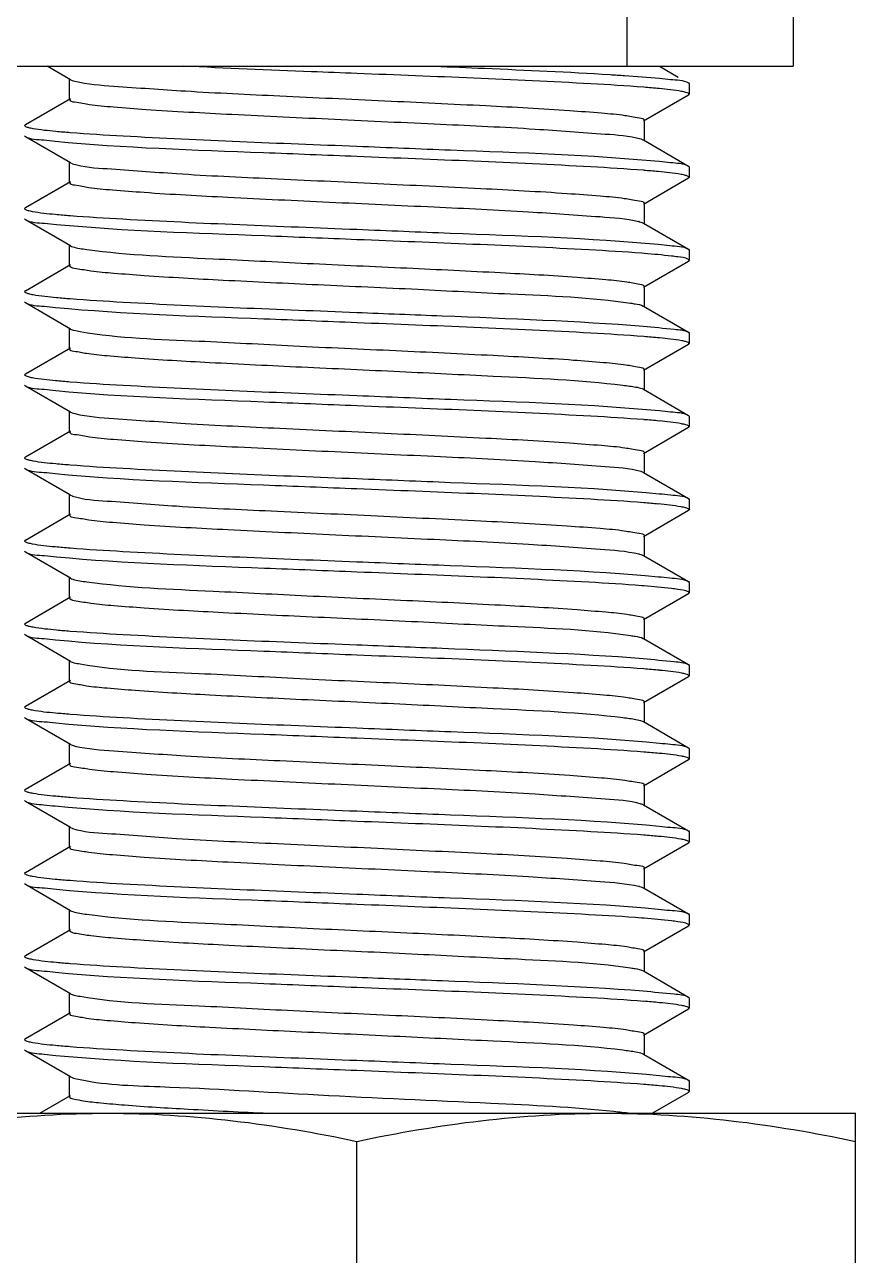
# Model space of a CAD drawing. Extents: x 1725261 to 1937680, y 860327 to 1571294.
# Drawn here: x 1854710.5 to 1854874.1, y 1235496.9 to 1235739.1 of the extents above; entities that cross this region are included whole.
import ezdxf

# ---------------------------------------------------------------- set-up
doc = ezdxf.new("R2010")
doc.units = 0
doc.header["$LTSCALE"] = 1000
doc.header["$MEASUREMENT"] = 0

msp = doc.modelspace()

# ---------------------------------------------------------------- linework, layer by layer
for p, q in [((1854829.08, 1238445.87), (1854829.08, 1235730.96)), ((1854861.79, 1238445.87), (1854861.79, 1235730.96)), ((1854526.51, 1235730.96), (1854861.79, 1235730.96)), ((1854719.54, 1235728.3), (1854714.94, 1235730.96)), ((1854835.5, 1235730.96), (1854839.2, 1235728.82)), ((1854719.36, 1235724.42), (1854719.36, 1235728.51)), ((1854841.19, 1235727.67), (1854841.35, 1235727.49)), ((1854841.35, 1235727.49), (1854841.35, 1235725.44)), ((1854710.66, 1235719.49), (1854719.54, 1235724.63)), ((1854841.19, 1235725.26), (1854832.32, 1235720.12)), ((1854841.19, 1235725.26), (1854841.35, 1235725.44)), ((1854710.66, 1235719.49), (1854710.51, 1235719.31)), ((1854832.49, 1235720.33), (1854832.49, 1235716.24)), ((1854710.66, 1235717.09), (1854710.51, 1235717.27)), ((1854719.54, 1235711.95), (1854710.66, 1235717.09)), ((1854832.32, 1235716.45), (1854841.19, 1235711.31)), ((1854719.36, 1235708.06), (1854719.36, 1235712.15)), ((1854719.54, 1235711.95), (1854719.86, 1235711.81)), ((1854841.19, 1235711.31), (1854841.35, 1235711.13)), ((1854841.19, 1235708.91), (1854841.35, 1235709.09)), ((1854841.35, 1235711.13), (1854841.35, 1235709.09)), ((1854710.66, 1235703.13), (1854719.54, 1235708.27)), ((1854841.19, 1235708.91), (1854832.32, 1235703.77)), ((1854710.66, 1235703.13), (1854710.51, 1235702.95)), ((1854832.49, 1235703.98), (1854832.49, 1235699.89)), ((1854710.66, 1235700.73), (1854710.51, 1235700.91)), ((1854719.54, 1235695.59), (1854710.66, 1235700.73)), ((1854832.32, 1235700.09), (1854841.19, 1235694.96)), ((1854719.36, 1235691.71), (1854719.36, 1235695.8)), ((1854841.19, 1235694.96), (1854841.35, 1235694.78)), ((1854841.35, 1235694.78), (1854841.35, 1235692.73)), ((1854832.48, 1235694.1), (1854832.02, 1235694.14)), ((1854841.19, 1235692.55), (1854832.32, 1235687.41)), ((1854841.19, 1235692.55), (1854841.35, 1235692.73)), ((1854710.66, 1235686.78), (1854719.54, 1235691.92)), ((1854832.49, 1235687.62), (1854832.49, 1235683.53)), ((1854710.66, 1235686.78), (1854710.51, 1235686.6)), ((1854710.66, 1235684.37), (1854710.51, 1235684.56)), ((1854719.54, 1235679.24), (1854710.66, 1235684.37)), ((1854832.32, 1235683.74), (1854841.19, 1235678.6)), ((1854719.36, 1235675.35), (1854719.36, 1235679.44)), ((1854841.19, 1235678.6), (1854841.35, 1235678.42)), ((1854841.35, 1235678.42), (1854841.35, 1235676.38)), ((1854710.66, 1235670.42), (1854719.54, 1235675.56)), ((1854841.19, 1235676.2), (1854832.32, 1235671.06)), ((1854841.19, 1235676.2), (1854841.35, 1235676.38)), ((1854710.66, 1235670.42), (1854710.51, 1235670.24)), ((1854832.49, 1235671.27), (1854832.49, 1235667.18)), ((1854710.66, 1235668.02), (1854710.51, 1235668.2)), ((1854719.54, 1235662.88), (1854710.66, 1235668.02)), ((1854832.07, 1235667.5), (1854832.32, 1235667.38)), ((1854832.32, 1235667.38), (1854841.19, 1235662.24)), ((1854719.36, 1235659), (1854719.36, 1235663.09)), ((1854841.19, 1235662.24), (1854841.35, 1235662.07)), ((1854841.35, 1235662.07), (1854841.35, 1235660.02)), ((1854710.66, 1235654.07), (1854719.54, 1235659.21)), ((1854841.19, 1235659.84), (1854832.32, 1235654.7)), ((1854841.19, 1235659.84), (1854841.35, 1235660.02)), ((1854710.66, 1235654.07), (1854710.51, 1235653.89)), ((1854832.49, 1235654.91), (1854832.49, 1235650.82)), ((1854710.66, 1235651.66), (1854710.51, 1235651.85)), ((1854719.54, 1235646.53), (1854710.66, 1235651.66)), ((1854832.32, 1235651.03), (1854841.19, 1235645.89)), ((1854719.36, 1235642.64), (1854719.36, 1235646.73)), ((1854719.54, 1235646.53), (1854719.86, 1235646.39)), ((1854841.19, 1235645.89), (1854841.35, 1235645.71)), ((1854841.19, 1235643.49), (1854841.35, 1235643.67)), ((1854841.35, 1235645.71), (1854841.35, 1235643.67)), ((1854710.66, 1235637.71), (1854719.54, 1235642.85)), ((1854841.19, 1235643.49), (1854832.32, 1235638.35)), ((1854710.66, 1235637.71), (1854710.51, 1235637.53)), ((1854832.49, 1235638.56), (1854832.49, 1235634.47)), ((1854710.66, 1235635.31), (1854710.51, 1235635.49)), ((1854719.54, 1235630.17), (1854710.66, 1235635.31)), ((1854832.32, 1235634.67), (1854841.19, 1235629.53)), ((1854719.36, 1235626.29), (1854719.36, 1235630.38)), ((1854841.19, 1235629.53), (1854841.35, 1235629.36)), ((1854841.35, 1235629.36), (1854841.35, 1235627.31)), ((1854832.48, 1235628.68), (1854832.02, 1235628.72)), ((1854841.19, 1235627.13), (1854832.32, 1235621.99)), ((1854841.19, 1235627.13), (1854841.35, 1235627.31)), ((1854710.66, 1235621.36), (1854719.54, 1235626.5)), ((1854832.49, 1235622.2), (1854832.49, 1235618.11)), ((1854710.66, 1235621.36), (1854710.51, 1235621.18)), ((1854710.66, 1235618.95), (1854710.51, 1235619.13)), ((1854719.54, 1235613.82), (1854710.66, 1235618.95)), ((1854832.32, 1235618.32), (1854841.19, 1235613.18)), ((1854719.36, 1235609.93), (1854719.36, 1235614.02)), ((1854841.19, 1235613.18), (1854841.35, 1235613)), ((1854841.35, 1235613), (1854841.35, 1235610.96)), ((1854710.66, 1235605), (1854719.54, 1235610.14)), ((1854841.19, 1235610.78), (1854832.32, 1235605.64)), ((1854841.19, 1235610.78), (1854841.35, 1235610.96)), ((1854710.66, 1235605), (1854710.51, 1235604.82)), ((1854832.49, 1235605.85), (1854832.49, 1235601.76)), ((1854710.66, 1235602.6), (1854710.51, 1235602.78)), ((1854719.54, 1235597.46), (1854710.66, 1235602.6)), ((1854832.07, 1235602.08), (1854832.32, 1235601.96)), ((1854832.32, 1235601.96), (1854841.19, 1235596.82)), ((1854719.36, 1235593.58), (1854719.36, 1235597.67)), ((1854841.19, 1235596.82), (1854841.35, 1235596.65)), ((1854841.35, 1235596.65), (1854841.35, 1235594.6)), ((1854710.66, 1235588.65), (1854719.54, 1235593.79)), ((1854841.19, 1235594.42), (1854832.32, 1235589.28)), ((1854841.19, 1235594.42), (1854841.35, 1235594.6)), ((1854710.66, 1235588.65), (1854710.51, 1235588.47)), ((1854832.49, 1235589.49), (1854832.49, 1235585.4)), ((1854710.66, 1235586.24), (1854710.51, 1235586.42)), ((1854719.54, 1235581.11), (1854710.66, 1235586.24)), ((1854832.32, 1235585.61), (1854841.19, 1235580.47)), ((1854719.36, 1235577.22), (1854719.36, 1235581.31)), ((1854719.54, 1235581.11), (1854719.86, 1235580.97)), ((1854841.19, 1235580.47), (1854841.35, 1235580.29)), ((1854841.19, 1235578.07), (1854841.35, 1235578.25)), ((1854841.35, 1235580.29), (1854841.35, 1235578.25)), ((1854710.66, 1235572.29), (1854719.54, 1235577.43)), ((1854841.19, 1235578.07), (1854832.32, 1235572.93)), ((1854710.66, 1235572.29), (1854710.51, 1235572.11)), ((1854832.49, 1235573.14), (1854832.49, 1235569.05)), ((1854710.66, 1235569.89), (1854710.51, 1235570.07)), ((1854719.54, 1235564.75), (1854710.66, 1235569.89)), ((1854832.32, 1235569.25), (1854841.19, 1235564.11)), ((1854719.36, 1235560.87), (1854719.36, 1235564.96)), ((1854841.19, 1235564.11), (1854841.35, 1235563.94)), ((1854841.35, 1235563.94), (1854841.35, 1235561.89)), ((1854832.48, 1235563.26), (1854832.02, 1235563.3)), ((1854841.19, 1235561.71), (1854832.32, 1235556.57)), ((1854841.19, 1235561.71), (1854841.35, 1235561.89)), ((1854710.66, 1235555.94), (1854719.54, 1235561.08)), ((1854832.49, 1235556.78), (1854832.49, 1235552.69)), ((1854710.66, 1235555.94), (1854710.51, 1235555.76)), ((1854710.66, 1235553.53), (1854710.51, 1235553.71)), ((1854719.54, 1235548.4), (1854710.66, 1235553.53)), ((1854832.32, 1235552.9), (1854841.19, 1235547.76)), ((1854719.36, 1235544.51), (1854719.36, 1235548.6)), ((1854841.19, 1235547.76), (1854841.35, 1235547.58)), ((1854841.35, 1235547.58), (1854841.35, 1235545.54)), ((1854710.66, 1235539.58), (1854719.54, 1235544.72)), ((1854841.19, 1235545.36), (1854832.32, 1235540.22)), ((1854841.19, 1235545.36), (1854841.35, 1235545.54)), ((1854710.66, 1235539.58), (1854710.51, 1235539.4)), ((1854832.49, 1235540.43), (1854832.49, 1235536.34)), ((1854710.66, 1235537.18), (1854710.51, 1235537.36)), ((1854719.54, 1235532.04), (1854710.66, 1235537.18)), ((1854832.07, 1235536.66), (1854832.32, 1235536.54)), ((1854832.32, 1235536.54), (1854841.19, 1235531.4)), ((1854719.36, 1235528.16), (1854719.36, 1235532.25)), ((1854841.19, 1235531.4), (1854841.35, 1235531.23)), ((1854841.35, 1235531.23), (1854841.35, 1235529.18)), ((1854713.53, 1235524.89), (1854719.54, 1235528.37)), ((1854841.19, 1235529), (1854834.09, 1235524.89)), ((1854841.19, 1235529), (1854841.35, 1235529.18)), ((1854677.8, 1235524.89), (1854874.06, 1235524.89)), ((1854874.06, 1235403.86), (1854874.06, 1235524.89)), ((1854775.93, 1235409.39), (1854775.93, 1235519.36))]:
    msp.add_line(p, q)
for centre, radius, start, end in [((1854818.36, 1235546.6), 180.76, 84.5776, 85.5479), ((1854733.93, 1235903.32), 185.95, 264.6627, 265.5428), ((1854721.1, 1235715.38), 3.78, 250.9561, 252.0907), ((1854818, 1235525.93), 185.09, 84.6498, 85.5433), ((1854733.72, 1235884.5), 183.48, 264.6243, 265.5438), ((1854829.39, 1235691.85), 8.78, 75.6696, 76.5396), ((1854734.27, 1235874.64), 190, 264.7268, 265.5405), ((1854818.47, 1235498.86), 179.44, 84.5514, 85.5534), ((1854733.89, 1235853.83), 185.52, 264.6569, 265.5429), ((1854818.36, 1235481.18), 180.76, 84.5776, 85.5479), ((1854733.93, 1235837.9), 185.95, 264.6627, 265.5428), ((1854721.1, 1235649.96), 3.78, 250.9561, 252.0907), ((1854818, 1235460.51), 185.09, 84.6498, 85.5433), ((1854733.72, 1235819.08), 183.48, 264.6243, 265.5438), ((1854829.39, 1235626.43), 8.78, 75.6696, 76.5396), ((1854734.27, 1235809.22), 190, 264.7268, 265.5405), ((1854818.47, 1235433.44), 179.44, 84.5514, 85.5534), ((1854733.89, 1235788.41), 185.52, 264.6569, 265.5429), ((1854818.36, 1235415.76), 180.76, 84.5776, 85.5479), ((1854733.93, 1235772.48), 185.95, 264.6627, 265.5428), ((1854721.1, 1235584.54), 3.78, 250.9561, 252.0907), ((1854818, 1235395.09), 185.09, 84.6498, 85.5433), ((1854733.72, 1235753.66), 183.48, 264.6243, 265.5438), ((1854829.39, 1235561.01), 8.78, 75.6696, 76.5396), ((1854734.27, 1235743.8), 190, 264.7268, 265.5405), ((1854818.47, 1235368.02), 179.44, 84.5514, 85.5534), ((1854733.89, 1235722.99), 185.52, 264.6569, 265.5429), ((1854818.36, 1235350.34), 180.76, 84.5776, 85.5479)]:
    msp.add_arc(centre, radius, start, end)
for points, knots in [([(1854775.93, 1235729.53), (1854772.94, 1235729.65), (1854761.54, 1235730.1), (1854750.14, 1235730.57), (1854741.73, 1235730.96)], [0, 0, 0, 0, 0.261917, 1, 1, 1, 1]), ([(1854791.22, 1235730.96), (1854794.49, 1235730.83), (1854806.01, 1235730.34), (1854817.53, 1235729.83), (1854825.78, 1235729.32)], [0, 0, 0, 0, 0.283518, 1, 1, 1, 1]), ([(1854832.39, 1235726.82), (1854828.93, 1235727.09), (1854810.11, 1235728.23), (1854791.28, 1235728.92), (1854775.93, 1235729.53)], [0, 0, 0, 0, 0.184493, 1, 1, 1, 1]), ([(1854825.78, 1235729.32), (1854826.72, 1235729.26), (1854829.97, 1235729.05), (1854833.21, 1235728.82), (1854835.51, 1235728.59)], [0, 0, 0, 0, 0.290406, 1, 1, 1, 1]), ([(1854835.51, 1235728.59), (1854836.23, 1235728.52), (1854838.11, 1235728.26), (1854840.16, 1235728.26), (1854841.19, 1235727.67)], [0, 0, 0, 0, 0.378482, 1, 1, 1, 1]), ([(1854719.54, 1235728.3), (1854719.65, 1235728.24), (1854719.94, 1235728.13), (1854720.24, 1235728.05), (1854720.42, 1235728)], [0, 0, 0, 0, 0.406881, 1, 1, 1, 1]), ([(1854720.42, 1235728), (1854722.92, 1235727.41), (1854730.22, 1235726.9), (1854743.64, 1235725.93), (1854761.44, 1235725.09), (1854781.17, 1235724.18), (1854800.15, 1235723.28), (1854814.48, 1235722.53), (1854823.45, 1235721.82), (1854828.32, 1235721.43), (1854830.62, 1235720.91), (1854832.49, 1235720.69), (1854832.49, 1235720.33)], [0, 0, 0, 0, 0.068576, 0.194029, 0.359725, 0.543506, 0.720761, 0.867753, 0.923531, 0.964877, 0.99049, 1, 1, 1, 1]), ([(1854840.68, 1235725.81), (1854840.4, 1235725.89), (1854838.67, 1235726.25), (1854836.91, 1235726.42), (1854835.44, 1235726.56)], [0, 0, 0, 0, 0.160696, 1, 1, 1, 1]), ([(1854719.36, 1235724.42), (1854719.36, 1235724.05), (1854721.29, 1235723.83), (1854723.64, 1235723.3), (1854728.64, 1235722.91), (1854737.81, 1235722.19), (1854752.44, 1235721.43), (1854771.74, 1235720.52), (1854791.65, 1235719.59), (1854809.43, 1235718.79), (1854822.51, 1235717.73), (1854829.55, 1235717.32), (1854831.82, 1235716.65)], [0, 0, 0, 0, 0.009703, 0.035887, 0.07813, 0.135078, 0.284815, 0.464601, 0.649729, 0.81476, 0.937049, 1, 1, 1, 1]), ([(1854841.35, 1235725.44), (1854841.35, 1235725.53), (1854841.08, 1235725.71), (1854840.85, 1235725.77), (1854840.68, 1235725.81)], [0, 0, 0, 0, 0.318595, 1, 1, 1, 1]), ([(1854710.51, 1235719.31), (1854710.51, 1235719.22), (1854710.82, 1235719.03), (1854711.07, 1235718.96), (1854711.26, 1235718.91)], [0, 0, 0, 0, 0.314295, 1, 1, 1, 1]), ([(1854711.26, 1235718.91), (1854711.55, 1235718.84), (1854713.32, 1235718.49), (1854715.12, 1235718.32), (1854716.63, 1235718.17)], [0, 0, 0, 0, 0.163341, 1, 1, 1, 1]), ([(1854716.53, 1235716.14), (1854715.78, 1235716.21), (1854713.85, 1235716.48), (1854711.73, 1235716.47), (1854710.66, 1235717.09)], [0, 0, 0, 0, 0.379133, 1, 1, 1, 1]), ([(1854719.48, 1235717.93), (1854722.94, 1235717.66), (1854741.75, 1235716.52), (1854760.58, 1235715.83), (1854775.93, 1235715.22)], [0, 0, 0, 0, 0.184553, 1, 1, 1, 1]), ([(1854831.82, 1235716.65), (1854831.91, 1235716.62), (1854832.08, 1235716.56), (1854832.25, 1235716.49), (1854832.32, 1235716.45)], [0, 0, 0, 0, 0.569522, 1, 1, 1, 1]), ([(1854775.93, 1235713.18), (1854769.8, 1235713.42), (1854750, 1235714.26), (1854730.17, 1235714.84), (1854716.53, 1235716.14)], [0, 0, 0, 0, 0.309073, 1, 1, 1, 1]), ([(1854775.93, 1235715.22), (1854782.07, 1235714.98), (1854801.91, 1235714.13), (1854821.79, 1235713.55), (1854835.44, 1235712.25)], [0, 0, 0, 0, 0.309586, 1, 1, 1, 1]), ([(1854719.93, 1235711.78), (1854722.12, 1235711.07), (1854729.08, 1235710.71), (1854742.03, 1235709.62), (1854759.8, 1235708.83), (1854779.78, 1235707.89), (1854799.18, 1235706.98), (1854813.9, 1235706.21), (1854823.14, 1235705.49), (1854828.18, 1235705.1), (1854830.55, 1235704.56), (1854832.49, 1235704.34), (1854832.49, 1235703.98)], [0, 0, 0, 0, 0.061098, 0.182334, 0.347135, 0.532706, 0.713328, 0.863975, 0.921317, 0.963856, 0.990226, 1, 1, 1, 1]), ([(1854832.38, 1235710.47), (1854828.91, 1235710.74), (1854810.11, 1235711.88), (1854791.28, 1235712.56), (1854775.93, 1235713.18)], [0, 0, 0, 0, 0.184541, 1, 1, 1, 1]), ([(1854835.44, 1235712.25), (1854836.17, 1235712.18), (1854838.07, 1235711.91), (1854840.15, 1235711.92), (1854841.19, 1235711.31)], [0, 0, 0, 0, 0.378727, 1, 1, 1, 1]), ([(1854840.62, 1235709.47), (1854840.34, 1235709.55), (1854838.56, 1235709.9), (1854836.76, 1235710.08), (1854835.26, 1235710.22)], [0, 0, 0, 0, 0.16229, 1, 1, 1, 1]), ([(1854841.35, 1235709.09), (1854841.35, 1235709.18), (1854841.05, 1235709.36), (1854840.81, 1235709.42), (1854840.62, 1235709.47)], [0, 0, 0, 0, 0.315177, 1, 1, 1, 1]), ([(1854719.36, 1235708.06), (1854719.36, 1235707.71), (1854721.24, 1235707.48), (1854723.54, 1235706.96), (1854728.41, 1235706.58), (1854737.37, 1235705.87), (1854751.71, 1235705.11), (1854770.7, 1235704.21), (1854790.43, 1235703.3), (1854808.23, 1235702.47), (1854821.65, 1235701.5), (1854828.94, 1235700.99), (1854831.44, 1235700.39)], [0, 0, 0, 0, 0.009517, 0.035128, 0.076492, 0.132277, 0.279305, 0.456588, 0.640385, 0.806077, 0.931494, 1, 1, 1, 1]), ([(1854710.51, 1235702.95), (1854710.51, 1235702.87), (1854710.77, 1235702.69), (1854710.99, 1235702.63), (1854711.16, 1235702.59)], [0, 0, 0, 0, 0.319254, 1, 1, 1, 1]), ([(1854711.16, 1235702.59), (1854711.44, 1235702.51), (1854713.21, 1235702.14), (1854715.02, 1235701.97), (1854716.53, 1235701.83)], [0, 0, 0, 0, 0.159053, 1, 1, 1, 1]), ([(1854716.8, 1235699.76), (1854716.02, 1235699.83), (1854713.99, 1235700.11), (1854711.77, 1235700.08), (1854710.66, 1235700.73)], [0, 0, 0, 0, 0.380051, 1, 1, 1, 1]), ([(1854775.93, 1235696.82), (1854769.86, 1235697.06), (1854750.15, 1235697.9), (1854730.4, 1235698.49), (1854716.8, 1235699.76)], [0, 0, 0, 0, 0.307895, 1, 1, 1, 1]), ([(1854719.47, 1235701.58), (1854722.93, 1235701.3), (1854741.74, 1235700.16), (1854760.57, 1235699.48), (1854775.93, 1235698.86)], [0, 0, 0, 0, 0.184509, 1, 1, 1, 1]), ([(1854831.57, 1235700.36), (1854831.72, 1235700.32), (1854831.97, 1235700.25), (1854832.22, 1235700.15), (1854832.31, 1235700.09)], [0, 0, 0, 0, 0.585672, 1, 1, 1, 1]), ([(1854775.93, 1235698.86), (1854782.04, 1235698.62), (1854801.82, 1235697.78), (1854821.63, 1235697.19), (1854835.26, 1235695.91)], [0, 0, 0, 0, 0.308784, 1, 1, 1, 1]), ([(1854719.54, 1235695.59), (1854719.67, 1235695.51), (1854720.73, 1235695.15), (1854721.83, 1235695.02), (1854722.77, 1235694.89)], [0, 0, 0, 0, 0.140461, 1, 1, 1, 1]), ([(1854722.77, 1235694.89), (1854731.01, 1235693.78), (1854745.5, 1235693.22), (1854766.49, 1235692.12), (1854785.37, 1235691.29), (1854803.05, 1235690.42), (1854816.2, 1235689.7), (1854824.35, 1235689.04), (1854828.73, 1235688.66), (1854830.82, 1235688.19), (1854832.49, 1235687.94), (1854832.49, 1235687.62)], [0, 0, 0, 0, 0.226556, 0.394464, 0.573122, 0.741029, 0.877994, 0.929534, 0.967621, 0.99116, 1, 1, 1, 1]), ([(1854832.02, 1235694.14), (1854828.55, 1235694.41), (1854809.86, 1235695.53), (1854791.15, 1235696.21), (1854775.93, 1235696.82)], [0, 0, 0, 0, 0.186017, 1, 1, 1, 1]), ([(1854835.26, 1235695.91), (1854836.01, 1235695.84), (1854837.97, 1235695.56), (1854840.11, 1235695.58), (1854841.19, 1235694.96)], [0, 0, 0, 0, 0.379378, 1, 1, 1, 1]), ([(1854839.09, 1235693.42), (1854838.68, 1235693.48), (1854836.48, 1235693.77), (1854834.27, 1235693.96), (1854832.48, 1235694.1)], [0, 0, 0, 0, 0.190958, 1, 1, 1, 1]), ([(1854841.35, 1235692.73), (1854841.35, 1235692.81), (1854840.58, 1235693.36), (1854839.81, 1235693.31), (1854839.09, 1235693.42)], [0, 0, 0, 0, 0.092798, 1, 1, 1, 1]), ([(1854719.36, 1235691.71), (1854719.36, 1235691.69), (1854719.37, 1235691.65), (1854719.39, 1235691.62), (1854719.4, 1235691.61)], [0, 0, 0, 0, 0.463467, 1, 1, 1, 1]), ([(1854719.4, 1235691.61), (1854719.69, 1235691.27), (1854721.27, 1235691.09), (1854724.03, 1235690.57), (1854728.57, 1235690.2), (1854737.2, 1235689.53), (1854750.63, 1235688.81), (1854768.57, 1235687.94), (1854787.43, 1235687.12), (1854807.93, 1235686), (1854821.96, 1235685.52), (1854829.79, 1235684.34)], [0, 0, 0, 0, 0.011937, 0.038615, 0.07957, 0.133598, 0.274096, 0.443272, 0.620779, 0.785256, 1, 1, 1, 1]), ([(1854710.51, 1235686.6), (1854710.51, 1235686.51), (1854710.83, 1235686.31), (1854711.08, 1235686.25), (1854711.28, 1235686.2)], [0, 0, 0, 0, 0.312916, 1, 1, 1, 1]), ([(1854711.28, 1235686.2), (1854711.57, 1235686.12), (1854713.4, 1235685.77), (1854715.25, 1235685.59), (1854716.8, 1235685.45)], [0, 0, 0, 0, 0.163149, 1, 1, 1, 1]), ([(1854719.49, 1235685.22), (1854722.96, 1235684.95), (1854741.76, 1235683.81), (1854760.58, 1235683.12), (1854775.93, 1235682.51)], [0, 0, 0, 0, 0.184619, 1, 1, 1, 1]), ([(1854716.62, 1235683.42), (1854715.86, 1235683.49), (1854713.89, 1235683.77), (1854711.74, 1235683.75), (1854710.66, 1235684.37)], [0, 0, 0, 0, 0.379419, 1, 1, 1, 1]), ([(1854775.93, 1235680.47), (1854769.82, 1235680.71), (1854750.05, 1235681.55), (1854730.24, 1235682.14), (1854716.62, 1235683.42)], [0, 0, 0, 0, 0.308711, 1, 1, 1, 1]), ([(1854775.93, 1235682.51), (1854781.52, 1235682.29), (1854800.32, 1235681.51), (1854819.12, 1235680.84), (1854832.29, 1235679.81)], [0, 0, 0, 0, 0.297814, 1, 1, 1, 1]), ([(1854829.79, 1235684.34), (1854830.1, 1235684.29), (1854830.94, 1235684.14), (1854831.83, 1235684.02), (1854832.31, 1235683.74)], [0, 0, 0, 0, 0.353551, 1, 1, 1, 1]), ([(1854832.38, 1235677.76), (1854828.92, 1235678.03), (1854810.11, 1235679.17), (1854791.28, 1235679.85), (1854775.93, 1235680.47)], [0, 0, 0, 0, 0.184504, 1, 1, 1, 1]), ([(1854719.54, 1235679.24), (1854719.75, 1235679.11), (1854720.39, 1235678.93), (1854721.03, 1235678.81), (1854721.43, 1235678.74)], [0, 0, 0, 0, 0.374139, 1, 1, 1, 1]), ([(1854721.43, 1235678.74), (1854729.15, 1235677.41), (1854743.24, 1235677.05), (1854763.94, 1235675.86), (1854783.27, 1235675.03), (1854801.61, 1235674.14), (1854815.35, 1235673.41), (1854823.9, 1235672.72), (1854828.53, 1235672.33), (1854830.72, 1235671.84), (1854832.5, 1235671.61), (1854832.49, 1235671.27)], [0, 0, 0, 0, 0.210773, 0.377666, 0.558838, 0.731273, 0.873076, 0.926648, 0.966309, 0.990838, 1, 1, 1, 1]), ([(1854832.29, 1235679.81), (1854834.34, 1235679.65), (1854837.24, 1235679.24), (1854840.37, 1235679.07), (1854841.19, 1235678.6)], [0, 0, 0, 0, 0.683777, 1, 1, 1, 1]), ([(1854840.68, 1235676.75), (1854840.41, 1235676.82), (1854838.7, 1235677.18), (1854836.96, 1235677.34), (1854835.51, 1235677.48)], [0, 0, 0, 0, 0.160861, 1, 1, 1, 1]), ([(1854719.36, 1235675.35), (1854719.36, 1235675.04), (1854720.98, 1235674.79), (1854723.02, 1235674.34), (1854727.29, 1235673.96), (1854735.23, 1235673.3), (1854748.09, 1235672.59), (1854765.44, 1235671.74), (1854784.07, 1235670.91), (1854805.16, 1235669.83), (1854819.83, 1235669.22), (1854828.29, 1235668.19)], [0, 0, 0, 0, 0.008683, 0.031763, 0.069103, 0.119686, 0.254361, 0.420111, 0.597552, 0.765912, 1, 1, 1, 1]), ([(1854841.35, 1235676.38), (1854841.35, 1235676.46), (1854841.08, 1235676.64), (1854840.85, 1235676.7), (1854840.68, 1235676.75)], [0, 0, 0, 0, 0.319044, 1, 1, 1, 1]), ([(1854710.51, 1235670.24), (1854710.51, 1235670.16), (1854710.78, 1235669.98), (1854711, 1235669.92), (1854711.18, 1235669.87)], [0, 0, 0, 0, 0.318137, 1, 1, 1, 1]), ([(1854716.63, 1235667.06), (1854715.87, 1235667.14), (1854713.9, 1235667.41), (1854711.74, 1235667.39), (1854710.66, 1235668.02)], [0, 0, 0, 0, 0.379512, 1, 1, 1, 1]), ([(1854711.18, 1235669.87), (1854711.46, 1235669.79), (1854713.26, 1235669.43), (1854715.08, 1235669.25), (1854716.62, 1235669.11)], [0, 0, 0, 0, 0.159502, 1, 1, 1, 1]), ([(1854719.48, 1235668.86), (1854722.94, 1235668.59), (1854741.75, 1235667.45), (1854760.58, 1235666.77), (1854775.93, 1235666.15)], [0, 0, 0, 0, 0.184538, 1, 1, 1, 1]), ([(1854828.29, 1235668.19), (1854828.73, 1235668.13), (1854829.99, 1235667.96), (1854831.28, 1235667.79), (1854832.07, 1235667.5)], [0, 0, 0, 0, 0.341642, 1, 1, 1, 1]), ([(1854775.93, 1235664.11), (1854769.82, 1235664.35), (1854750.06, 1235665.2), (1854730.25, 1235665.78), (1854716.63, 1235667.06)], [0, 0, 0, 0, 0.308641, 1, 1, 1, 1]), ([(1854775.93, 1235666.15), (1854782.08, 1235665.91), (1854801.95, 1235665.06), (1854821.85, 1235664.49), (1854835.51, 1235663.17)], [0, 0, 0, 0, 0.309919, 1, 1, 1, 1]), ([(1854832.39, 1235661.4), (1854828.93, 1235661.67), (1854810.11, 1235662.81), (1854791.28, 1235663.5), (1854775.93, 1235664.11)], [0, 0, 0, 0, 0.184493, 1, 1, 1, 1]), ([(1854835.51, 1235663.17), (1854836.23, 1235663.1), (1854838.11, 1235662.84), (1854840.16, 1235662.84), (1854841.19, 1235662.24)], [0, 0, 0, 0, 0.378482, 1, 1, 1, 1]), ([(1854719.54, 1235662.88), (1854719.65, 1235662.82), (1854719.94, 1235662.71), (1854720.24, 1235662.63), (1854720.42, 1235662.58)], [0, 0, 0, 0, 0.406881, 1, 1, 1, 1]), ([(1854720.42, 1235662.58), (1854722.92, 1235661.99), (1854730.22, 1235661.48), (1854743.64, 1235660.51), (1854761.44, 1235659.67), (1854781.17, 1235658.76), (1854800.15, 1235657.86), (1854814.48, 1235657.11), (1854823.45, 1235656.4), (1854828.32, 1235656.01), (1854830.62, 1235655.49), (1854832.49, 1235655.27), (1854832.49, 1235654.91)], [0, 0, 0, 0, 0.068576, 0.194029, 0.359725, 0.543506, 0.720761, 0.867753, 0.923531, 0.964877, 0.99049, 1, 1, 1, 1]), ([(1854840.68, 1235660.39), (1854840.4, 1235660.47), (1854838.67, 1235660.83), (1854836.91, 1235660.99), (1854835.44, 1235661.14)], [0, 0, 0, 0, 0.160696, 1, 1, 1, 1]), ([(1854719.36, 1235659), (1854719.36, 1235658.63), (1854721.29, 1235658.41), (1854723.64, 1235657.88), (1854728.64, 1235657.49), (1854737.81, 1235656.77), (1854752.44, 1235656.01), (1854771.74, 1235655.1), (1854791.65, 1235654.17), (1854809.43, 1235653.37), (1854822.51, 1235652.31), (1854829.55, 1235651.9), (1854831.82, 1235651.23)], [0, 0, 0, 0, 0.009703, 0.035887, 0.07813, 0.135078, 0.284815, 0.464601, 0.649729, 0.81476, 0.937049, 1, 1, 1, 1]), ([(1854841.35, 1235660.02), (1854841.35, 1235660.1), (1854841.08, 1235660.29), (1854840.85, 1235660.35), (1854840.68, 1235660.39)], [0, 0, 0, 0, 0.318595, 1, 1, 1, 1]), ([(1854710.51, 1235653.89), (1854710.51, 1235653.8), (1854710.82, 1235653.61), (1854711.07, 1235653.54), (1854711.26, 1235653.49)], [0, 0, 0, 0, 0.314295, 1, 1, 1, 1]), ([(1854711.26, 1235653.49), (1854711.55, 1235653.42), (1854713.32, 1235653.07), (1854715.12, 1235652.89), (1854716.63, 1235652.75)], [0, 0, 0, 0, 0.163341, 1, 1, 1, 1]), ([(1854716.53, 1235650.72), (1854715.78, 1235650.79), (1854713.85, 1235651.06), (1854711.73, 1235651.05), (1854710.66, 1235651.66)], [0, 0, 0, 0, 0.379133, 1, 1, 1, 1]), ([(1854719.48, 1235652.51), (1854722.94, 1235652.24), (1854741.75, 1235651.1), (1854760.58, 1235650.41), (1854775.93, 1235649.8)], [0, 0, 0, 0, 0.184553, 1, 1, 1, 1]), ([(1854831.82, 1235651.23), (1854831.91, 1235651.2), (1854832.08, 1235651.14), (1854832.25, 1235651.07), (1854832.32, 1235651.03)], [0, 0, 0, 0, 0.569522, 1, 1, 1, 1]), ([(1854775.93, 1235647.76), (1854769.8, 1235648), (1854750, 1235648.84), (1854730.17, 1235649.42), (1854716.53, 1235650.72)], [0, 0, 0, 0, 0.309073, 1, 1, 1, 1]), ([(1854775.93, 1235649.8), (1854782.07, 1235649.56), (1854801.91, 1235648.71), (1854821.79, 1235648.13), (1854835.44, 1235646.83)], [0, 0, 0, 0, 0.309586, 1, 1, 1, 1]), ([(1854719.93, 1235646.36), (1854722.12, 1235645.65), (1854729.08, 1235645.29), (1854742.03, 1235644.2), (1854759.8, 1235643.41), (1854779.78, 1235642.47), (1854799.18, 1235641.56), (1854813.9, 1235640.79), (1854823.14, 1235640.07), (1854828.18, 1235639.68), (1854830.55, 1235639.14), (1854832.49, 1235638.92), (1854832.49, 1235638.56)], [0, 0, 0, 0, 0.061098, 0.182334, 0.347135, 0.532706, 0.713328, 0.863975, 0.921317, 0.963856, 0.990226, 1, 1, 1, 1]), ([(1854832.38, 1235645.05), (1854828.91, 1235645.32), (1854810.11, 1235646.46), (1854791.28, 1235647.14), (1854775.93, 1235647.76)], [0, 0, 0, 0, 0.184541, 1, 1, 1, 1]), ([(1854835.44, 1235646.83), (1854836.17, 1235646.76), (1854838.07, 1235646.49), (1854840.15, 1235646.5), (1854841.19, 1235645.89)], [0, 0, 0, 0, 0.378727, 1, 1, 1, 1]), ([(1854840.62, 1235644.05), (1854840.34, 1235644.13), (1854838.56, 1235644.48), (1854836.76, 1235644.66), (1854835.26, 1235644.8)], [0, 0, 0, 0, 0.16229, 1, 1, 1, 1]), ([(1854841.35, 1235643.67), (1854841.35, 1235643.75), (1854841.05, 1235643.94), (1854840.81, 1235644), (1854840.62, 1235644.05)], [0, 0, 0, 0, 0.315177, 1, 1, 1, 1]), ([(1854719.36, 1235642.64), (1854719.36, 1235642.29), (1854721.24, 1235642.06), (1854723.54, 1235641.54), (1854728.41, 1235641.16), (1854737.37, 1235640.45), (1854751.71, 1235639.69), (1854770.7, 1235638.79), (1854790.43, 1235637.88), (1854808.23, 1235637.05), (1854821.65, 1235636.08), (1854828.94, 1235635.57), (1854831.44, 1235634.97)], [0, 0, 0, 0, 0.009517, 0.035128, 0.076492, 0.132277, 0.279305, 0.456588, 0.640385, 0.806077, 0.931494, 1, 1, 1, 1]), ([(1854710.51, 1235637.53), (1854710.51, 1235637.45), (1854710.77, 1235637.27), (1854710.99, 1235637.21), (1854711.16, 1235637.17)], [0, 0, 0, 0, 0.319254, 1, 1, 1, 1]), ([(1854711.16, 1235637.17), (1854711.44, 1235637.09), (1854713.21, 1235636.72), (1854715.02, 1235636.55), (1854716.53, 1235636.41)], [0, 0, 0, 0, 0.159053, 1, 1, 1, 1]), ([(1854716.8, 1235634.34), (1854716.02, 1235634.41), (1854713.99, 1235634.69), (1854711.77, 1235634.66), (1854710.66, 1235635.31)], [0, 0, 0, 0, 0.380051, 1, 1, 1, 1]), ([(1854775.93, 1235631.4), (1854769.86, 1235631.64), (1854750.15, 1235632.48), (1854730.4, 1235633.07), (1854716.8, 1235634.34)], [0, 0, 0, 0, 0.307895, 1, 1, 1, 1]), ([(1854719.47, 1235636.15), (1854722.93, 1235635.88), (1854741.74, 1235634.74), (1854760.57, 1235634.06), (1854775.93, 1235633.44)], [0, 0, 0, 0, 0.184509, 1, 1, 1, 1]), ([(1854831.57, 1235634.94), (1854831.72, 1235634.9), (1854831.97, 1235634.83), (1854832.22, 1235634.73), (1854832.31, 1235634.67)], [0, 0, 0, 0, 0.585672, 1, 1, 1, 1]), ([(1854775.93, 1235633.44), (1854782.04, 1235633.2), (1854801.82, 1235632.36), (1854821.63, 1235631.77), (1854835.26, 1235630.49)], [0, 0, 0, 0, 0.308784, 1, 1, 1, 1]), ([(1854719.54, 1235630.17), (1854719.67, 1235630.09), (1854720.73, 1235629.73), (1854721.83, 1235629.6), (1854722.77, 1235629.47)], [0, 0, 0, 0, 0.140461, 1, 1, 1, 1]), ([(1854722.77, 1235629.47), (1854731.01, 1235628.36), (1854745.5, 1235627.8), (1854766.49, 1235626.7), (1854785.37, 1235625.87), (1854803.05, 1235625), (1854816.2, 1235624.28), (1854824.35, 1235623.61), (1854828.73, 1235623.24), (1854830.82, 1235622.77), (1854832.49, 1235622.52), (1854832.49, 1235622.2)], [0, 0, 0, 0, 0.226556, 0.394464, 0.573122, 0.741029, 0.877994, 0.929534, 0.967621, 0.99116, 1, 1, 1, 1]), ([(1854832.02, 1235628.72), (1854828.55, 1235628.99), (1854809.86, 1235630.11), (1854791.15, 1235630.79), (1854775.93, 1235631.4)], [0, 0, 0, 0, 0.186017, 1, 1, 1, 1]), ([(1854835.26, 1235630.49), (1854836.01, 1235630.42), (1854837.97, 1235630.14), (1854840.11, 1235630.16), (1854841.19, 1235629.53)], [0, 0, 0, 0, 0.379378, 1, 1, 1, 1]), ([(1854839.09, 1235628), (1854838.68, 1235628.06), (1854836.48, 1235628.35), (1854834.27, 1235628.54), (1854832.48, 1235628.68)], [0, 0, 0, 0, 0.190958, 1, 1, 1, 1]), ([(1854841.35, 1235627.31), (1854841.35, 1235627.39), (1854840.58, 1235627.94), (1854839.81, 1235627.89), (1854839.09, 1235628)], [0, 0, 0, 0, 0.092798, 1, 1, 1, 1]), ([(1854719.36, 1235626.29), (1854719.36, 1235626.27), (1854719.37, 1235626.23), (1854719.39, 1235626.2), (1854719.4, 1235626.19)], [0, 0, 0, 0, 0.463467, 1, 1, 1, 1]), ([(1854719.4, 1235626.19), (1854719.69, 1235625.85), (1854721.27, 1235625.67), (1854724.03, 1235625.15), (1854728.57, 1235624.78), (1854737.2, 1235624.11), (1854750.63, 1235623.39), (1854768.57, 1235622.52), (1854787.43, 1235621.7), (1854807.93, 1235620.58), (1854821.96, 1235620.1), (1854829.79, 1235618.92)], [0, 0, 0, 0, 0.011937, 0.038615, 0.07957, 0.133598, 0.274096, 0.443272, 0.620779, 0.785256, 1, 1, 1, 1]), ([(1854710.51, 1235621.18), (1854710.51, 1235621.09), (1854710.83, 1235620.89), (1854711.08, 1235620.83), (1854711.28, 1235620.78)], [0, 0, 0, 0, 0.312916, 1, 1, 1, 1]), ([(1854711.28, 1235620.78), (1854711.57, 1235620.7), (1854713.4, 1235620.35), (1854715.25, 1235620.17), (1854716.8, 1235620.03)], [0, 0, 0, 0, 0.163149, 1, 1, 1, 1]), ([(1854719.49, 1235619.8), (1854722.96, 1235619.53), (1854741.76, 1235618.39), (1854760.58, 1235617.7), (1854775.93, 1235617.09)], [0, 0, 0, 0, 0.184619, 1, 1, 1, 1]), ([(1854716.62, 1235618), (1854715.86, 1235618.07), (1854713.89, 1235618.35), (1854711.74, 1235618.33), (1854710.66, 1235618.95)], [0, 0, 0, 0, 0.379419, 1, 1, 1, 1]), ([(1854775.93, 1235615.05), (1854769.82, 1235615.29), (1854750.05, 1235616.13), (1854730.24, 1235616.72), (1854716.62, 1235618)], [0, 0, 0, 0, 0.308711, 1, 1, 1, 1]), ([(1854775.93, 1235617.09), (1854781.52, 1235616.87), (1854800.32, 1235616.09), (1854819.12, 1235615.42), (1854832.29, 1235614.39)], [0, 0, 0, 0, 0.297814, 1, 1, 1, 1]), ([(1854829.79, 1235618.92), (1854830.1, 1235618.87), (1854830.94, 1235618.72), (1854831.83, 1235618.6), (1854832.31, 1235618.32)], [0, 0, 0, 0, 0.353551, 1, 1, 1, 1]), ([(1854832.38, 1235612.34), (1854828.92, 1235612.61), (1854810.11, 1235613.75), (1854791.28, 1235614.43), (1854775.93, 1235615.05)], [0, 0, 0, 0, 0.184504, 1, 1, 1, 1]), ([(1854719.54, 1235613.82), (1854719.75, 1235613.69), (1854720.39, 1235613.51), (1854721.03, 1235613.39), (1854721.43, 1235613.32)], [0, 0, 0, 0, 0.374139, 1, 1, 1, 1]), ([(1854721.43, 1235613.32), (1854729.15, 1235611.99), (1854743.24, 1235611.63), (1854763.94, 1235610.44), (1854783.27, 1235609.61), (1854801.61, 1235608.72), (1854815.35, 1235607.99), (1854823.9, 1235607.3), (1854828.53, 1235606.91), (1854830.72, 1235606.42), (1854832.5, 1235606.19), (1854832.49, 1235605.85)], [0, 0, 0, 0, 0.210773, 0.377666, 0.558838, 0.731273, 0.873076, 0.926648, 0.966309, 0.990838, 1, 1, 1, 1]), ([(1854832.29, 1235614.39), (1854834.34, 1235614.23), (1854837.24, 1235613.82), (1854840.37, 1235613.65), (1854841.19, 1235613.18)], [0, 0, 0, 0, 0.683777, 1, 1, 1, 1]), ([(1854840.68, 1235611.33), (1854840.41, 1235611.4), (1854838.7, 1235611.76), (1854836.96, 1235611.92), (1854835.51, 1235612.06)], [0, 0, 0, 0, 0.160861, 1, 1, 1, 1]), ([(1854719.36, 1235609.93), (1854719.36, 1235609.62), (1854720.98, 1235609.37), (1854723.02, 1235608.92), (1854727.29, 1235608.54), (1854735.23, 1235607.88), (1854748.09, 1235607.17), (1854765.44, 1235606.32), (1854784.07, 1235605.49), (1854805.16, 1235604.41), (1854819.83, 1235603.8), (1854828.29, 1235602.77)], [0, 0, 0, 0, 0.008683, 0.031763, 0.069103, 0.119686, 0.254361, 0.420111, 0.597552, 0.765912, 1, 1, 1, 1]), ([(1854841.35, 1235610.96), (1854841.35, 1235611.04), (1854841.08, 1235611.22), (1854840.85, 1235611.28), (1854840.68, 1235611.33)], [0, 0, 0, 0, 0.319044, 1, 1, 1, 1]), ([(1854710.51, 1235604.82), (1854710.51, 1235604.74), (1854710.78, 1235604.56), (1854711, 1235604.5), (1854711.18, 1235604.45)], [0, 0, 0, 0, 0.318137, 1, 1, 1, 1]), ([(1854716.63, 1235601.64), (1854715.87, 1235601.72), (1854713.9, 1235601.99), (1854711.74, 1235601.97), (1854710.66, 1235602.6)], [0, 0, 0, 0, 0.379512, 1, 1, 1, 1]), ([(1854711.18, 1235604.45), (1854711.46, 1235604.37), (1854713.26, 1235604.01), (1854715.08, 1235603.83), (1854716.62, 1235603.69)], [0, 0, 0, 0, 0.159502, 1, 1, 1, 1]), ([(1854719.48, 1235603.44), (1854722.94, 1235603.17), (1854741.75, 1235602.03), (1854760.58, 1235601.35), (1854775.93, 1235600.73)], [0, 0, 0, 0, 0.184538, 1, 1, 1, 1]), ([(1854828.29, 1235602.77), (1854828.73, 1235602.71), (1854829.99, 1235602.54), (1854831.28, 1235602.37), (1854832.07, 1235602.08)], [0, 0, 0, 0, 0.341642, 1, 1, 1, 1]), ([(1854775.93, 1235598.69), (1854769.82, 1235598.93), (1854750.06, 1235599.78), (1854730.25, 1235600.36), (1854716.63, 1235601.64)], [0, 0, 0, 0, 0.308641, 1, 1, 1, 1]), ([(1854775.93, 1235600.73), (1854782.08, 1235600.49), (1854801.95, 1235599.64), (1854821.85, 1235599.07), (1854835.51, 1235597.75)], [0, 0, 0, 0, 0.309919, 1, 1, 1, 1]), ([(1854832.39, 1235595.98), (1854828.93, 1235596.25), (1854810.11, 1235597.39), (1854791.28, 1235598.08), (1854775.93, 1235598.69)], [0, 0, 0, 0, 0.184493, 1, 1, 1, 1]), ([(1854835.51, 1235597.75), (1854836.23, 1235597.68), (1854838.11, 1235597.42), (1854840.16, 1235597.42), (1854841.19, 1235596.82)], [0, 0, 0, 0, 0.378482, 1, 1, 1, 1]), ([(1854719.54, 1235597.46), (1854719.65, 1235597.4), (1854719.94, 1235597.29), (1854720.24, 1235597.21), (1854720.42, 1235597.16)], [0, 0, 0, 0, 0.406881, 1, 1, 1, 1]), ([(1854720.42, 1235597.16), (1854722.92, 1235596.57), (1854730.22, 1235596.06), (1854743.64, 1235595.09), (1854761.44, 1235594.25), (1854781.17, 1235593.34), (1854800.15, 1235592.44), (1854814.48, 1235591.69), (1854823.45, 1235590.98), (1854828.32, 1235590.59), (1854830.62, 1235590.07), (1854832.49, 1235589.85), (1854832.49, 1235589.49)], [0, 0, 0, 0, 0.068576, 0.194029, 0.359725, 0.543506, 0.720761, 0.867753, 0.923531, 0.964877, 0.99049, 1, 1, 1, 1]), ([(1854840.68, 1235594.97), (1854840.4, 1235595.05), (1854838.67, 1235595.41), (1854836.91, 1235595.57), (1854835.44, 1235595.72)], [0, 0, 0, 0, 0.160696, 1, 1, 1, 1]), ([(1854719.36, 1235593.58), (1854719.36, 1235593.21), (1854721.29, 1235592.99), (1854723.64, 1235592.46), (1854728.64, 1235592.07), (1854737.81, 1235591.35), (1854752.44, 1235590.59), (1854771.74, 1235589.68), (1854791.65, 1235588.75), (1854809.43, 1235587.95), (1854822.51, 1235586.89), (1854829.55, 1235586.48), (1854831.82, 1235585.81)], [0, 0, 0, 0, 0.009703, 0.035887, 0.07813, 0.135078, 0.284815, 0.464601, 0.649729, 0.81476, 0.937049, 1, 1, 1, 1]), ([(1854841.35, 1235594.6), (1854841.35, 1235594.68), (1854841.08, 1235594.87), (1854840.85, 1235594.93), (1854840.68, 1235594.97)], [0, 0, 0, 0, 0.318595, 1, 1, 1, 1]), ([(1854710.51, 1235588.47), (1854710.51, 1235588.38), (1854710.82, 1235588.19), (1854711.07, 1235588.12), (1854711.26, 1235588.07)], [0, 0, 0, 0, 0.314295, 1, 1, 1, 1]), ([(1854711.26, 1235588.07), (1854711.55, 1235588), (1854713.32, 1235587.65), (1854715.12, 1235587.47), (1854716.63, 1235587.33)], [0, 0, 0, 0, 0.163341, 1, 1, 1, 1]), ([(1854716.53, 1235585.3), (1854715.78, 1235585.37), (1854713.85, 1235585.64), (1854711.73, 1235585.63), (1854710.66, 1235586.24)], [0, 0, 0, 0, 0.379133, 1, 1, 1, 1]), ([(1854719.48, 1235587.09), (1854722.94, 1235586.82), (1854741.75, 1235585.68), (1854760.58, 1235584.99), (1854775.93, 1235584.38)], [0, 0, 0, 0, 0.184553, 1, 1, 1, 1]), ([(1854831.82, 1235585.81), (1854831.91, 1235585.78), (1854832.08, 1235585.72), (1854832.25, 1235585.65), (1854832.32, 1235585.61)], [0, 0, 0, 0, 0.569522, 1, 1, 1, 1]), ([(1854775.93, 1235582.33), (1854769.8, 1235582.58), (1854750, 1235583.42), (1854730.17, 1235584), (1854716.53, 1235585.3)], [0, 0, 0, 0, 0.309073, 1, 1, 1, 1]), ([(1854775.93, 1235584.38), (1854782.07, 1235584.13), (1854801.91, 1235583.29), (1854821.79, 1235582.71), (1854835.44, 1235581.41)], [0, 0, 0, 0, 0.309586, 1, 1, 1, 1]), ([(1854719.93, 1235580.94), (1854722.12, 1235580.23), (1854729.08, 1235579.87), (1854742.03, 1235578.78), (1854759.8, 1235577.99), (1854779.78, 1235577.05), (1854799.18, 1235576.14), (1854813.9, 1235575.37), (1854823.14, 1235574.65), (1854828.18, 1235574.26), (1854830.55, 1235573.72), (1854832.49, 1235573.5), (1854832.49, 1235573.14)], [0, 0, 0, 0, 0.061098, 0.182334, 0.347135, 0.532706, 0.713328, 0.863975, 0.921317, 0.963856, 0.990226, 1, 1, 1, 1]), ([(1854832.38, 1235579.63), (1854828.91, 1235579.9), (1854810.11, 1235581.04), (1854791.28, 1235581.72), (1854775.93, 1235582.33)], [0, 0, 0, 0, 0.184541, 1, 1, 1, 1]), ([(1854835.44, 1235581.41), (1854836.17, 1235581.33), (1854838.07, 1235581.07), (1854840.15, 1235581.08), (1854841.19, 1235580.47)], [0, 0, 0, 0, 0.378727, 1, 1, 1, 1]), ([(1854840.62, 1235578.63), (1854840.34, 1235578.71), (1854838.56, 1235579.06), (1854836.76, 1235579.24), (1854835.26, 1235579.38)], [0, 0, 0, 0, 0.16229, 1, 1, 1, 1]), ([(1854841.35, 1235578.25), (1854841.35, 1235578.33), (1854841.05, 1235578.52), (1854840.81, 1235578.58), (1854840.62, 1235578.63)], [0, 0, 0, 0, 0.315177, 1, 1, 1, 1]), ([(1854719.36, 1235577.22), (1854719.36, 1235576.87), (1854721.24, 1235576.64), (1854723.54, 1235576.12), (1854728.41, 1235575.74), (1854737.37, 1235575.03), (1854751.71, 1235574.27), (1854770.7, 1235573.37), (1854790.43, 1235572.46), (1854808.23, 1235571.63), (1854821.65, 1235570.66), (1854828.94, 1235570.15), (1854831.44, 1235569.55)], [0, 0, 0, 0, 0.009517, 0.035128, 0.076492, 0.132277, 0.279305, 0.456588, 0.640385, 0.806077, 0.931494, 1, 1, 1, 1]), ([(1854710.51, 1235572.11), (1854710.51, 1235572.03), (1854710.77, 1235571.85), (1854710.99, 1235571.79), (1854711.16, 1235571.75)], [0, 0, 0, 0, 0.319254, 1, 1, 1, 1]), ([(1854711.16, 1235571.75), (1854711.44, 1235571.67), (1854713.21, 1235571.3), (1854715.02, 1235571.13), (1854716.53, 1235570.99)], [0, 0, 0, 0, 0.159053, 1, 1, 1, 1]), ([(1854716.8, 1235568.92), (1854716.02, 1235568.99), (1854713.99, 1235569.27), (1854711.77, 1235569.24), (1854710.66, 1235569.89)], [0, 0, 0, 0, 0.380051, 1, 1, 1, 1]), ([(1854775.93, 1235565.98), (1854769.86, 1235566.22), (1854750.15, 1235567.06), (1854730.4, 1235567.65), (1854716.8, 1235568.92)], [0, 0, 0, 0, 0.307895, 1, 1, 1, 1]), ([(1854719.47, 1235570.73), (1854722.93, 1235570.46), (1854741.74, 1235569.32), (1854760.57, 1235568.64), (1854775.93, 1235568.02)], [0, 0, 0, 0, 0.184509, 1, 1, 1, 1]), ([(1854831.57, 1235569.52), (1854831.72, 1235569.48), (1854831.97, 1235569.41), (1854832.22, 1235569.31), (1854832.31, 1235569.25)], [0, 0, 0, 0, 0.585672, 1, 1, 1, 1]), ([(1854775.93, 1235568.02), (1854782.04, 1235567.78), (1854801.82, 1235566.94), (1854821.63, 1235566.35), (1854835.26, 1235565.07)], [0, 0, 0, 0, 0.308784, 1, 1, 1, 1]), ([(1854719.54, 1235564.75), (1854719.67, 1235564.67), (1854720.73, 1235564.31), (1854721.83, 1235564.18), (1854722.77, 1235564.05)], [0, 0, 0, 0, 0.140461, 1, 1, 1, 1]), ([(1854722.77, 1235564.05), (1854731.01, 1235562.94), (1854745.5, 1235562.38), (1854766.49, 1235561.28), (1854785.37, 1235560.45), (1854803.05, 1235559.58), (1854816.2, 1235558.86), (1854824.35, 1235558.19), (1854828.73, 1235557.82), (1854830.82, 1235557.34), (1854832.49, 1235557.1), (1854832.49, 1235556.78)], [0, 0, 0, 0, 0.226556, 0.394464, 0.573122, 0.741029, 0.877994, 0.929534, 0.967621, 0.99116, 1, 1, 1, 1]), ([(1854832.02, 1235563.3), (1854828.55, 1235563.57), (1854809.86, 1235564.69), (1854791.15, 1235565.37), (1854775.93, 1235565.98)], [0, 0, 0, 0, 0.186017, 1, 1, 1, 1]), ([(1854835.26, 1235565.07), (1854836.01, 1235565), (1854837.97, 1235564.72), (1854840.11, 1235564.74), (1854841.19, 1235564.11)], [0, 0, 0, 0, 0.379378, 1, 1, 1, 1]), ([(1854839.09, 1235562.58), (1854838.68, 1235562.64), (1854836.48, 1235562.93), (1854834.27, 1235563.12), (1854832.48, 1235563.26)], [0, 0, 0, 0, 0.190958, 1, 1, 1, 1]), ([(1854841.35, 1235561.89), (1854841.35, 1235561.97), (1854840.58, 1235562.52), (1854839.81, 1235562.47), (1854839.09, 1235562.58)], [0, 0, 0, 0, 0.092798, 1, 1, 1, 1]), ([(1854719.36, 1235560.87), (1854719.36, 1235560.85), (1854719.37, 1235560.81), (1854719.39, 1235560.78), (1854719.4, 1235560.77)], [0, 0, 0, 0, 0.463467, 1, 1, 1, 1]), ([(1854719.4, 1235560.77), (1854719.69, 1235560.43), (1854721.27, 1235560.25), (1854724.03, 1235559.73), (1854728.57, 1235559.36), (1854737.2, 1235558.69), (1854750.63, 1235557.97), (1854768.57, 1235557.1), (1854787.43, 1235556.28), (1854807.93, 1235555.16), (1854821.96, 1235554.68), (1854829.79, 1235553.5)], [0, 0, 0, 0, 0.011937, 0.038615, 0.07957, 0.133598, 0.274096, 0.443272, 0.620779, 0.785256, 1, 1, 1, 1]), ([(1854710.51, 1235555.76), (1854710.51, 1235555.66), (1854710.83, 1235555.47), (1854711.08, 1235555.41), (1854711.28, 1235555.36)], [0, 0, 0, 0, 0.312916, 1, 1, 1, 1]), ([(1854711.28, 1235555.36), (1854711.57, 1235555.28), (1854713.4, 1235554.93), (1854715.25, 1235554.75), (1854716.8, 1235554.61)], [0, 0, 0, 0, 0.163149, 1, 1, 1, 1]), ([(1854719.49, 1235554.38), (1854722.96, 1235554.1), (1854741.76, 1235552.97), (1854760.58, 1235552.28), (1854775.93, 1235551.67)], [0, 0, 0, 0, 0.184619, 1, 1, 1, 1]), ([(1854716.62, 1235552.58), (1854715.86, 1235552.65), (1854713.89, 1235552.93), (1854711.74, 1235552.91), (1854710.66, 1235553.53)], [0, 0, 0, 0, 0.379419, 1, 1, 1, 1]), ([(1854775.93, 1235549.62), (1854769.82, 1235549.87), (1854750.05, 1235550.71), (1854730.24, 1235551.29), (1854716.62, 1235552.58)], [0, 0, 0, 0, 0.308711, 1, 1, 1, 1]), ([(1854775.93, 1235551.67), (1854781.52, 1235551.45), (1854800.32, 1235550.67), (1854819.12, 1235550), (1854832.29, 1235548.97)], [0, 0, 0, 0, 0.297814, 1, 1, 1, 1]), ([(1854829.79, 1235553.5), (1854830.1, 1235553.45), (1854830.94, 1235553.3), (1854831.83, 1235553.18), (1854832.31, 1235552.9)], [0, 0, 0, 0, 0.353551, 1, 1, 1, 1]), ([(1854832.38, 1235546.91), (1854828.92, 1235547.19), (1854810.11, 1235548.33), (1854791.28, 1235549.01), (1854775.93, 1235549.62)], [0, 0, 0, 0, 0.184504, 1, 1, 1, 1]), ([(1854719.54, 1235548.4), (1854719.75, 1235548.27), (1854720.39, 1235548.09), (1854721.03, 1235547.97), (1854721.43, 1235547.9)], [0, 0, 0, 0, 0.374139, 1, 1, 1, 1]), ([(1854721.43, 1235547.9), (1854729.15, 1235546.57), (1854743.24, 1235546.21), (1854763.94, 1235545.02), (1854783.27, 1235544.19), (1854801.61, 1235543.3), (1854815.35, 1235542.56), (1854823.9, 1235541.88), (1854828.53, 1235541.49), (1854830.72, 1235541), (1854832.5, 1235540.77), (1854832.49, 1235540.43)], [0, 0, 0, 0, 0.210773, 0.377666, 0.558838, 0.731273, 0.873076, 0.926648, 0.966309, 0.990838, 1, 1, 1, 1]), ([(1854832.29, 1235548.97), (1854834.34, 1235548.81), (1854837.24, 1235548.4), (1854840.37, 1235548.23), (1854841.19, 1235547.76)], [0, 0, 0, 0, 0.683777, 1, 1, 1, 1]), ([(1854719.36, 1235544.51), (1854719.36, 1235544.2), (1854720.98, 1235543.95), (1854723.02, 1235543.5), (1854727.29, 1235543.12), (1854735.23, 1235542.46), (1854748.09, 1235541.75), (1854765.44, 1235540.9), (1854784.07, 1235540.07), (1854805.16, 1235538.99), (1854819.83, 1235538.38), (1854828.29, 1235537.35)], [0, 0, 0, 0, 0.008683, 0.031763, 0.069103, 0.119686, 0.254361, 0.420111, 0.597552, 0.765912, 1, 1, 1, 1]), ([(1854840.68, 1235545.91), (1854840.41, 1235545.98), (1854838.7, 1235546.34), (1854836.96, 1235546.5), (1854835.51, 1235546.64)], [0, 0, 0, 0, 0.160861, 1, 1, 1, 1]), ([(1854841.35, 1235545.54), (1854841.35, 1235545.62), (1854841.08, 1235545.8), (1854840.85, 1235545.86), (1854840.68, 1235545.91)], [0, 0, 0, 0, 0.319044, 1, 1, 1, 1]), ([(1854710.51, 1235539.4), (1854710.51, 1235539.32), (1854710.78, 1235539.14), (1854711, 1235539.08), (1854711.18, 1235539.03)], [0, 0, 0, 0, 0.318137, 1, 1, 1, 1]), ([(1854716.63, 1235536.22), (1854715.87, 1235536.29), (1854713.9, 1235536.57), (1854711.74, 1235536.55), (1854710.66, 1235537.18)], [0, 0, 0, 0, 0.379512, 1, 1, 1, 1]), ([(1854711.18, 1235539.03), (1854711.46, 1235538.95), (1854713.26, 1235538.59), (1854715.08, 1235538.41), (1854716.62, 1235538.27)], [0, 0, 0, 0, 0.159502, 1, 1, 1, 1]), ([(1854719.48, 1235538.02), (1854722.94, 1235537.75), (1854741.75, 1235536.61), (1854760.58, 1235535.92), (1854775.93, 1235535.31)], [0, 0, 0, 0, 0.184538, 1, 1, 1, 1]), ([(1854828.29, 1235537.35), (1854828.73, 1235537.29), (1854829.99, 1235537.12), (1854831.28, 1235536.95), (1854832.07, 1235536.66)], [0, 0, 0, 0, 0.341642, 1, 1, 1, 1]), ([(1854775.93, 1235533.27), (1854769.82, 1235533.51), (1854750.06, 1235534.35), (1854730.25, 1235534.94), (1854716.63, 1235536.22)], [0, 0, 0, 0, 0.308641, 1, 1, 1, 1]), ([(1854775.93, 1235535.31), (1854782.08, 1235535.07), (1854801.95, 1235534.22), (1854821.85, 1235533.65), (1854835.51, 1235532.33)], [0, 0, 0, 0, 0.309919, 1, 1, 1, 1]), ([(1854832.39, 1235530.56), (1854828.93, 1235530.83), (1854810.11, 1235531.97), (1854791.28, 1235532.66), (1854775.93, 1235533.27)], [0, 0, 0, 0, 0.184493, 1, 1, 1, 1]), ([(1854835.51, 1235532.33), (1854836.23, 1235532.26), (1854838.11, 1235532), (1854840.16, 1235532), (1854841.19, 1235531.4)], [0, 0, 0, 0, 0.378482, 1, 1, 1, 1]), ([(1854719.54, 1235532.04), (1854719.65, 1235531.98), (1854719.94, 1235531.87), (1854720.24, 1235531.79), (1854720.42, 1235531.74)], [0, 0, 0, 0, 0.406881, 1, 1, 1, 1]), ([(1854720.42, 1235531.74), (1854725.86, 1235530.44), (1854741.99, 1235530.12), (1854769.19, 1235528.33), (1854799.02, 1235527.1), (1854818.44, 1235526.11), (1854826.48, 1235525.28)], [0, 0, 0, 0, 0.15777, 0.451414, 0.771887, 1, 1, 1, 1]), ([(1854840.68, 1235529.55), (1854840.4, 1235529.63), (1854838.67, 1235529.99), (1854836.91, 1235530.15), (1854835.44, 1235530.3)], [0, 0, 0, 0, 0.160696, 1, 1, 1, 1]), ([(1854719.36, 1235528.16), (1854719.36, 1235527.89), (1854720.69, 1235527.62), (1854722.42, 1235527.24), (1854725.99, 1235526.88), (1854732.73, 1235526.29), (1854743.78, 1235525.62), (1854753.18, 1235525.14), (1854758.44, 1235524.89)], [0, 0, 0, 0, 0.020514, 0.074241, 0.161211, 0.279615, 0.598493, 1, 1, 1, 1]), ([(1854841.35, 1235529.18), (1854841.35, 1235529.26), (1854841.08, 1235529.45), (1854840.85, 1235529.51), (1854840.68, 1235529.55)], [0, 0, 0, 0, 0.318595, 1, 1, 1, 1]), ([(1854677.8, 1235519.36), (1854685.87, 1235521.06), (1854702.14, 1235523.85), (1854718.63, 1235524.89), (1854726.86, 1235524.89)], [0, 0, 0, 0, 0.500766, 1, 1, 1, 1]), ([(1854726.86, 1235524.89), (1854735.09, 1235524.89), (1854751.58, 1235523.85), (1854767.85, 1235521.06), (1854775.93, 1235519.36)], [0, 0, 0, 0, 0.499234, 1, 1, 1, 1]), ([(1854775.93, 1235519.36), (1854784, 1235521.06), (1854800.27, 1235523.85), (1854816.76, 1235524.89), (1854824.99, 1235524.89)], [0, 0, 0, 0, 0.500766, 1, 1, 1, 1]), ([(1854824.99, 1235524.89), (1854833.22, 1235524.89), (1854849.71, 1235523.85), (1854865.98, 1235521.06), (1854874.06, 1235519.36)], [0, 0, 0, 0, 0.499234, 1, 1, 1, 1])]:
    msp.add_open_spline(points, degree=3, knots=knots)
msp.add_open_spline([(1854826.48, 1235525.28), (1854827.56, 1235525.17), (1854828.65, 1235525.05), (1854829.72, 1235524.89)], degree=3)

doc.saveas('drawing.dxf')
